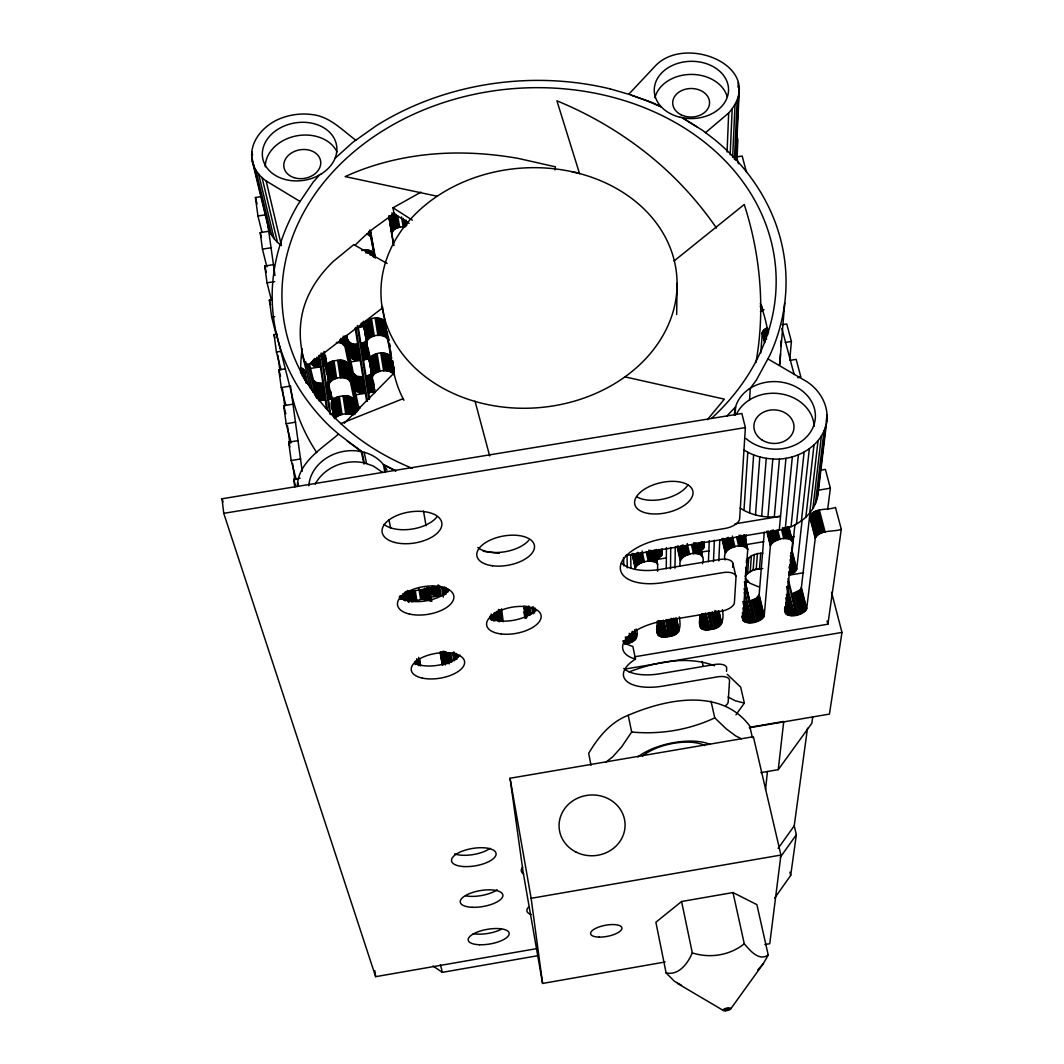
<?xml version="1.0" encoding="UTF-8"?>
<svg xmlns="http://www.w3.org/2000/svg" width="1064" height="1064" viewBox="0 0 1064 1064"><rect width="100%" height="100%" fill="white"/><g stroke="black" fill="none" stroke-linecap="round" stroke-linejoin="round"><path stroke-width="1.5" d="M657.592 622.187C654.812 634.689 658.204 638.839 669.229 636.432C680.215 635.168 681.026 627.268 679.324 616.894M657.619 571.222L657.619 564.638L654.4 550.66M655.544 559.504L661.715 555.328L662.207 548.811M666.277 568.814L666.423 547.681M670.506 568.868L670.732 547.455M676.677 314.505L677.076 283.37A148.255 120.099 -4.7 0 0 454.541 186.133A148.255 120.099 -4.7 0 0 455.445 394.372A148.255 120.099 -4.7 0 0 677.116 283.37M674.975 568.189L675.281 547.002M680.255 565.795C676.079 552.362 708.531 547.149 702.479 563.721M252.288 161.209C254.136 169.309 259.417 176.238 266.146 180.96L281.415 245.531C274.884 240.89 269.804 234.093 268.008 226.22L252.288 161.209C248.138 141.312 264.83 123.717 282.545 117.705C291.908 114.367 302.03 113.236 311.898 114.553C329.654 116.309 342.262 130.22 355.815 140.195M497.26 611.055L499.176 621.762L500.665 619.434L499.654 610.603M625.446 555.647L779.26 530.018C797.894 527.212 815.902 513.048 818.056 493.51L826.834 420.36C828.59 404.905 819.626 389.956 806.911 381.697L767.876 358.887M700.644 614.952C697.492 627.428 700.538 631.697 711.683 629.276C722.27 628.425 724.185 619.354 722.403 609.659M701.11 550.713L703.903 547.548L704.235 541.815M818.056 493.51L818.256 488.23M708.424 561.779L709.276 540.552M727.071 152.059L728.68 113.01C768.687 67.511 684.711 32.612 654.573 66.739L628.744 94.257L610.044 88.871M730.183 154.799L732.165 109.18M713.452 561.699L714.396 540.179M732.657 157.259L734.998 105.057M734.426 159.52L737.139 100.694M738.03 87.275L738.256 82.34M735.557 159.986L738.549 96.172M738.948 90.201L739.108 86.915M739.201 91.557L736.035 158.749L735.956 154.214L738.469 163.75M737.113 156.235L737.884 139.903L736.7 135.407M718.785 560.874L719.823 539.581M725.049 559.957C720.913 547.734 742.366 541.403 747.726 549.596L742.805 619.354C746.888 626.111 761.066 622.32 764.231 615.75L770.363 545.819C773.608 539.022 788.663 534.993 792.64 542.108L785.299 612.212C789.235 619.062 803.466 615.085 806.685 608.608L815.25 538.331C819.706 529.18 833.724 532.293 841.291 529.274L835.493 507.435C827.978 510.427 813.947 507.329 809.598 516.519L801.378 587.621L800.075 590.001L791.895 593.938L788.052 578.537M735.131 415.12L735.583 406.887L726.619 416.25M726.513 671.317L726.699 668.232A12.688 5.626 -12.7 0 0 714.556 664.521L660.212 673.712A40.139 18.221 -12.2 0 1 623.81 668.418M732.71 567.325L732.896 564.12A13.832 6.663 -13.3 0 0 719.703 559.491L660.491 569.373A43.824 21.692 -12.6 0 1 621.363 562.989M536.15 948.716L375.645 976.672L223.746 513.34L222.03 498.777L741.874 413.47L745.372 427.582L739.666 518.66A14.524 7.235 -13.7 0 1 725.076 528.436L663.617 538.663A43.97 21.533 -12.6 0 0 620.299 567.817A43.97 21.533 -12.6 0 0 663.391 582.567L722.789 572.632A13.872 6.61 -13.3 0 1 735.995 577.207L734.413 602.61A13.593 6.344 -13.1 0 1 720.767 611.348L663.205 621.017A41.203 18.926 -12.2 0 0 625.446 639.61A41.203 18.926 -12.2 0 0 635.514 659.108A40.259 18.075 -12.1 0 0 626.257 680.8A40.259 18.075 -12.1 0 0 662.885 686.107L717.362 676.877A12.715 5.573 -12.7 0 1 729.532 680.534L728.188 701.974A12.475 5.373 -12.6 0 1 725.648 705.605M749.561 399.891L750.306 388.267L756.411 380.021L769.924 355.11A257.475 208.464 -4.7 0 0 713.891 138.998L702.719 130.473L682.875 118.091M734.985 523.847L780.537 516.266C768.128 518.248 755.121 516.266 743.975 510.414L747.793 452.28L743.736 449.846M745.266 541.403L746.183 534.82M749.575 513.008L753.631 454.94L747.793 452.28M760.787 353.009L762.343 332.354L764.072 329.813L767.317 327.699L768.554 332.473M746.037 567.325L745.492 574.959L753.139 569.772L762.768 568.535M746.356 562.75L746.569 559.704L751.384 555.82L757.435 553.586L762.941 553.2M747.686 572.858L748.777 557.589M745.146 578.178L749.867 583.205L758.925 586.956M750.253 571.115L751.384 555.82M755.493 514.976L759.816 456.975L753.631 454.94M753.139 569.772L754.296 554.477M756.238 568.894L757.435 553.586M761.651 516.319L766.24 458.331L759.816 456.975M759.483 568.469L760.72 553.16M755.6 621.828L750.572 600.827L754.07 622.147L749.801 601.014L756.012 598.593L759.137 594.71L764.271 532.173M784.74 302.921L779.566 365.165A247.087 203.197 -4.7 0 0 780.577 353.9M767.955 516.984L772.823 459.01C796.617 460.739 823.815 445.71 826.834 420.36M297.268 486.554C298 461.989 322.326 448.356 338.512 434.085L361.228 451.256L363.968 464.077M774.286 516.971L779.433 458.996M789.767 359.645L791.403 341.438L786.761 323.961L782.146 324.72M779.26 530.018L785.964 458.265M785.285 528.662L792.334 456.855M791.057 526.68L798.412 454.793M765.575 789.448L767.423 771.52M790.858 553.453L792.148 551.032L794.914 524.658M796.457 524.073L804.105 452.08M801.418 520.908L809.332 448.795M788.783 571.86L789.541 574.866L794.555 572.286L796.71 569.107L802.11 520.136M805.847 517.237L814 444.978M760.88 772.637L778.25 769.658L783.729 721.472L751.038 727.044M809.691 513.114L818.043 440.696M812.869 508.592L821.395 436.014M555.009 169.921L555.381 166.809L518.155 158.39A323.576 228.707 31.8 0 0 445.297 153.282C410.85 154.799 376.563 162.22 345.148 176.584L437.477 196.295M815.356 503.764L824.001 431M817.086 498.71L825.85 424.669M826.236 421.411L827.021 414.894M665.16 961.989L542.587 983.442L523.089 871.961L510.042 778.25L753.379 736.714L780.936 855.057L769.751 943.702L764.843 944.553M827.646 509.457L830.372 488.19L825.385 469.397L820.597 470.195M657.166 563.255C650.849 559.119 638.453 561.18 635.221 568.376L632.176 554.198M774.698 898.056L790.685 875.419L796.351 834.721L794.236 825.824L807.483 728.268M812.736 716.843L811.845 723.267L778.25 769.658M634.49 656.821L827.912 624.196L841.291 529.274M624.103 640.9L624.834 643.906C632.721 643.374 640.036 638.347 636.272 629.063M831.569 592.316L841.97 632.428L829.428 714.09L749.256 727.763M328.098 375.605C323.669 369.447 326.435 361.255 334.016 360.922C338.365 360.031 345.494 358.914 347.635 364.088L357.504 410.957M356.773 412.14L350.335 381.67C346.132 374.728 330.239 376.949 328.882 385.155L332.513 401.155M333.724 412.726C327.898 402.086 332.753 396.579 343.047 396.047C353.647 393.507 355.576 404.054 355.855 412.699M384.889 322.232C380.965 315.011 365.005 317.405 363.755 325.637L369.607 358.874M393.613 372.174L387.722 339.469C383.732 332.3 367.825 334.708 366.495 342.901M391.924 233.255L389.145 216.896L391.964 234.12C392.19 227.55 400.889 226.738 405.876 226.566L404.746 220.022M374.927 392.603L369.301 360.576C370.711 352.423 386.565 350.016 390.621 357.132L393.547 373.358M393.254 373.89C388.134 368.131 373.663 370.086 372.094 378.146M744.414 581.795L754.07 622.147L745.359 582.487L746.755 580.212M681.598 901.501L692.305 952.879C687.889 963.213 679.045 975.635 666.117 972.948L655.876 922.235L681.598 901.501L733.003 892.563L756.89 904.639L768.235 955.06L763.34 963.585L757.741 970.089M752.434 737.738L749.668 725.887C720.953 687.464 666.051 699.021 628.226 715.274L631.657 732.019L621.682 746.808L612.638 756.916L605.562 762.436M780.231 857.398L796.351 834.721M778.103 848.46L794.236 825.824M735.956 714.848L744.361 703.078L740.65 687.078L727.257 674.31M730.662 1008.951L763.34 963.585M334.655 418.671C339.07 413.67 347.423 412.752 353.487 414.907L350.748 396.978M746.13 582.314L747.327 580.705L747.62 581.888L746.13 582.314L745.465 579.561M319.586 174.882L313.055 182.29L297.707 204.953A257.461 208.451 -4.7 0 0 330.226 426.784L338.512 434.085M707.387 419.655L724.371 399.146L624.608 376.802M344.284 423.273L394.252 372.839L393.294 367.027M364.553 324.214L358.342 327.499L369.567 398.867M369.793 358.834L363.436 359.871L369.7 356.586L369.195 353.368M375.02 391.725L368.609 392.762L374.94 389.504M335 158.363L352.796 142.323L376.55 125.552A257.116 208.158 -4.7 0 1 610.058 88.871M705.459 132.694L728.68 113.01M408.243 598.966L406.315 600.375L405.118 592.821M674.071 260.973L744.241 204.501C757.488 245.372 763.034 288.73 759.869 331.596A315.968 305.541 -51.5 0 1 755.972 362.478M382.575 307.842L306.272 366.761C298.479 345.215 297.853 320.889 306.645 299.516A319.745 163.577 5.8 0 1 333.431 261.292L353.793 244.627L387.083 263.446M365.657 342.98L360.896 343.752L366.335 341.251M369.221 375.858L366.029 376.377L371.509 373.89M409.108 223.32L393.986 213.651L393.028 207.799L421.012 192.132M393.986 213.651L373.584 228.388A235.184 194.1 -4.7 0 0 355.31 244.986M733.003 892.563L744.281 943.795C729.798 955.432 709.888 958.584 692.305 952.879M768.235 955.06C758.845 961.55 749.801 950.232 744.281 943.795M760.441 311.433L764.019 309.558M748.551 389.344L752.581 386.87A40.485 33.769 2.9 0 1 807.217 395.515A40.485 33.769 2.9 0 1 801.272 441.44A40.485 33.769 2.9 0 1 745.904 438.488M333.271 398.508L328.457 399.293L332.952 397.537M628.226 715.274C610.443 722.124 598.088 737.392 588.685 753.339L590.999 765.295M427.422 587.78L429.51 600.548L422.142 599.245L411.436 601.878L409.653 590.68M326.794 365.803L323.602 366.309L326.927 365.191L325.491 355.496M329.242 382.335L326.036 382.854L329.375 381.737M340.56 423.658L403.323 398.588M741.448 738.762L735.703 735.916L726.366 728.96L714.769 717.881C688.887 729.997 660.079 734.719 631.657 732.019M629.063 671.903C655.624 661.848 687.344 655.411 714.556 665.758M747.62 581.888L748.378 581.622M542.587 983.442L531.136 898.322L780.936 855.057M432.968 966.006L442.371 972.35L537.307 955.791M743.217 602.118L746.449 601.572L752.221 622.453L744.122 588.565M754.642 600.189L749.801 601.014L745.359 582.487L748.351 581.981L747.513 580.878M795.167 593.393L791.895 593.938L796.377 615.019L792.667 593.765L797.907 614.699M625.659 668.963L841.97 632.428M817.551 490.318L830.372 488.19M404.506 592.448L440.523 586.45M430.641 597.25L440.336 595.627L438.581 585.08M656.515 559.571L666.117 557.975M701.415 552.083L709.409 550.753M746.236 544.608L763.779 541.682M791.164 537.121L794.396 536.575M788.916 575.185L803.573 572.738M223.746 513.34L745.372 427.582M293.145 404.147L283.716 405.69L286.176 423.711L295.646 422.169M785.219 342.448L791.403 341.438M296.218 479.478L291.177 460.513L288.677 442.172L298.186 440.616M789.954 360.363L796.165 359.353L800.886 377.135L797.761 377.654M291.177 460.513L300.726 458.956M294.781 487.099L293.731 479.319L300.128 478.268M280.949 369.634L276.427 352.024L274.073 334.641L277.159 334.136M358.342 327.499L364.659 326.488M276.427 352.024L281.082 351.28M354.578 344.763L357.743 344.257C352.237 345.388 346.332 341.65 347.21 335.36M285.844 405.211L281.255 387.549L278.848 369.846L285.086 368.836M310.635 368.41L320.437 366.827L314.306 366.216L310.715 362.864M350.708 361.933L360.27 360.377L354.192 359.765L351 357.211L346.385 335.493M281.255 387.549L290.645 386.033M319.586 383.904L322.858 383.373L316.7 382.774L313.428 380.274L309.345 363.542M359.659 377.414L362.864 376.895L356.746 376.284L353.275 372.945L345.64 336.224M319 400.822L325.265 399.811L320.317 399.585L316.327 397.497M354.166 395.116L365.418 393.281L359.299 392.696L356.094 390.195L344.669 335.971M269.245 231.194L260.215 232.617L262.449 249.136L271.52 247.686M271.426 300.314L267.037 282.838L264.75 266.04L273.86 264.59M361.733 250.559C366.881 248.87 375.007 250.519 374.302 257.475M267.037 282.838L274.658 281.614M276.148 334.681L271.692 317.125L269.365 300.035L272.437 299.543M271.692 317.125L274.765 316.633M261.904 232.032L257.954 216.005L255.44 197.505L261.412 196.561M257.954 216.005L265.441 214.808M735.61 157.086L742.18 156.036L746.436 172.062M786.336 594.656L788.557 594.497L794.529 615.325L787.307 586.344M745.691 601.652L746.449 601.572L750.692 622.653L745.691 601.652L742.832 601.679M429.657 587.554C428.393 594.231 435.109 596.771 440.336 595.627M336.384 342.422L341.557 343.1L344.922 346.372L358.302 410.172M766.24 458.331L772.823 459.01M680.056 117.253L686.932 118.383A37.16 28.635 -0.7 0 0 726.433 80.212A37.16 28.635 -0.7 0 0 664.761 70.118A37.16 28.635 -0.7 0 0 680.029 117.253M386.964 470.182A40.804 34.381 -11.4 0 0 364.194 452.267L356.892 450.883A40.804 34.381 -11.4 0 0 308.853 485.849M744.361 703.078L735.237 700.764L728.069 697.013M315.237 484.16A40.472 34.194 -11.5 0 1 364.181 462.88L373.264 465.979L382.668 472.496M631.457 95.215L644.851 99.963M681.585 985.317L674.416 981.261L666.117 972.948M366.628 233.615L370.711 236.634L374.488 257.076M628.744 94.257L652.392 102.636L661.356 106.919M395.795 471.006L383.452 464.622L384.875 472.456M645.422 100.162L660.731 106.653M307.682 383.931L304.277 370.259L301.099 367.825L302.229 375.858M384.117 464.941L395.835 470.674M682.037 117.639L696.614 126.656M677.422 983.402L723.414 1010.521M266.146 180.96L300.061 201.482M740.105 508.047L743.975 510.414M393.028 207.799L412.367 220.142M347.343 441.148L362.079 451.801L364.181 462.867M359.911 408.443L358.408 406.222L343.965 337.128M394.106 368.038L393.627 367.279L394.172 370.551M222.03 498.777L223.054 501.942M579.587 173.738L556.911 100.801C595.84 116.84 632.122 139.264 663.444 167.447A322.751 300.567 42.2 0 1 716.498 228.082M293.731 479.319L295.433 485.703M781.867 328.404L794.183 374.555M475.036 401.181L489.666 455.911M705.459 613.143L709.834 629.595L706.137 613.409M288.677 442.172L289.94 446.96M297.627 482.364L298.465 485.517M286.176 423.711L291.15 442.651M819.386 510.122L825.105 531.973M817.937 510.414L823.642 532.279M283.716 405.69L285.804 413.643M816.5 510.826L822.206 532.692M761.505 305.408L762.728 310.09M815.13 511.345L820.823 533.197M760.308 306.033L761.518 310.715M766.107 328.324L767.756 334.681M813.854 511.944L819.533 533.809M765.016 329.042L766.665 335.399M812.697 512.635L818.376 534.487M764.072 329.813L766.546 339.35M811.686 513.367L817.365 535.219M763.3 330.638L765.362 338.591M810.861 514.138L816.527 535.977M762.715 331.489L765.189 341.025M810.223 514.936L815.875 536.775M762.343 332.354L764.803 341.89M809.797 515.734L815.45 537.559M762.17 333.192L764.63 342.728M809.598 516.519L815.25 538.331M278.848 369.846L280.497 376.204M827.087 620.977L827.912 624.196M663.165 620.246L667.367 636.738L663.83 620.525M274.073 334.641L274.884 337.807M788.783 526.64L792.64 542.108M788.703 527.598L791.855 540.1M788.012 527.079L791.164 539.581M787.121 526.653L790.286 539.169M786.469 527.917L789.222 538.863M792.148 551.032L796.71 569.107M801.378 587.621L806.685 608.608M791.949 551.83L796.51 569.892M801.179 588.405L806.472 609.379M785.259 527.717L788.025 538.677M791.51 552.642L796.072 570.703M800.74 589.203L806.02 610.164M269.365 300.035L270.589 304.863M276.015 332.128L291.443 393.015L302.203 471.246M791.244 554.956L795.42 571.501M800.075 590.001L805.355 610.962M783.955 527.651L786.708 538.61M790.392 555.741L794.555 572.286M799.21 590.773L804.477 611.734M782.559 527.717L785.312 538.663M790.1 559.504L793.505 573.031M798.146 591.518L803.413 612.465M781.508 529.46L783.862 538.85M790.033 564.705L792.308 573.722M796.936 592.209L802.203 613.143M789.089 566.819L790.964 574.334M795.606 592.821L800.86 613.755M794.17 593.34L799.41 614.274M777.718 530.098L780.072 539.488M776.268 530.391L778.609 539.781M787.932 581.21L796.377 615.019M774.831 530.803L777.186 540.193M773.076 529.752L775.802 540.712M786.642 586.796L793.013 615.524L787.799 594.577M771.799 530.351L774.526 541.31M770.655 531.029L773.382 541.988M786.748 596.266L791.549 615.604M262.449 249.136L266.865 266.851M440.443 964.609L442.371 972.35M264.75 266.04L266.346 272.437M769.671 531.761L772.384 542.72M785.764 597.822L790.166 615.551M768.461 530.976L771.573 543.478M785.711 602.49L788.903 615.391M767.849 531.761L770.948 544.276M767.064 530.989L770.549 545.061M785.804 607.025L787.799 615.098M766.891 531.761L770.363 545.819M784.873 606.626L786.868 614.699M784.647 608.196L786.136 614.194M784.554 609.207L785.618 613.596M260.215 232.617L261.398 237.405M255.44 197.505L257.023 203.929M744.76 535.338L745.837 539.794M759.137 594.71L764.231 615.75M744.228 534.66L747.659 548.878M758.951 595.494L764.045 616.522M744.308 535.524L747.726 549.596M743.829 535.072L746.861 547.601M758.539 596.279L763.62 617.306M743.497 536.123L746.143 547.096M757.901 597.077L762.968 618.091M742.592 535.711L745.239 546.683M251.663 156.554L269.631 230.955M757.049 597.848L762.117 618.862M741.515 535.405L744.162 546.377M756.012 598.593L761.079 619.594M740.305 535.219L742.951 546.191M754.815 599.271L759.869 620.272M738.975 535.152L741.621 546.125M753.485 599.883L758.539 620.884M737.951 536.775L740.212 546.191M752.062 600.415L757.103 621.403M736.501 536.961L738.762 546.377M258.605 174.044L274.14 238.762M251.782 151.82L252.554 155.051M255.799 170.027L271.413 234.838M732.325 536.017L734.958 547.016M731.247 537.892L733.495 547.308M744.241 592.302L746.449 601.572M729.824 538.304L732.059 547.721M744.228 601.732L749.229 622.733M728.082 537.254L730.702 548.239M262.077 177.715L277.478 242.353M305.701 361.587L312.949 392.004M302.056 353.301L310.435 388.254M743.217 603.288L747.832 622.679M726.818 537.852L729.439 548.838M732.79 563.082L735.902 576.169M743.098 607.97L746.556 622.52M725.688 538.517L728.295 549.503M743.124 612.532L745.425 622.227M742.34 612.824L744.481 621.828M724.717 539.249L727.324 550.234M742.3 615.325L743.723 621.336M743.177 620.751L742.113 616.229L742.871 620.086M723.56 538.451L726.526 550.992M722.961 539.235L725.927 551.777M722.217 538.464L725.555 552.562M722.07 539.222L725.395 553.32M307.829 363.688L315.795 396.739L313.109 379.449M789.927 872.187L790.685 875.419M703.025 542.294L704.049 546.763M718.905 610.856L721.698 622.906M702.533 541.603L703.903 547.548M718.745 611.627L721.538 623.677M702.147 542.414L703.53 548.359M718.001 610.909L721.139 624.462M701.203 541.749L702.918 549.17M717.389 611.694L720.514 625.246M700.391 542.534L702.107 549.968M716.205 610.962L719.676 626.004M744.813 581.755L754.07 622.147L745.119 582.527M699.447 542.999L702.706 557.11M699.407 543.159L702.307 555.727M714.915 610.537L718.652 626.736M698.875 542.56L701.774 555.129M698.503 543.624L701.03 554.623M714.104 612.837L717.469 627.414M697.572 543.212L700.112 554.211M696.481 542.906L699.008 553.905M712.414 611.827L716.139 628.026M695.244 542.72L697.784 553.732M710.991 612.345L714.715 628.545M693.914 542.653L696.441 553.666M709.502 612.771L713.213 628.957M692.864 544.289L695.018 553.732M707.986 613.103L711.683 629.276L709.103 612.492M691.401 544.475L693.568 553.918M704.607 613.596L708.305 629.795L705.206 613.529M687.238 543.531L689.751 554.543M703.131 613.675L706.829 629.875M686.147 545.406L688.288 554.849M701.735 613.622L705.419 629.822M700.817 615.072L704.129 629.662M684.724 545.819L686.865 555.262M699.673 614.779L702.985 629.383M683.008 544.755L685.509 555.78M699.62 618.437L702.001 628.984M699.527 620.95L701.229 628.492M699.646 623.384L700.671 627.906M681.758 545.353L684.258 556.366M680.641 546.032L683.141 557.044M679.683 546.75L682.17 557.762M678.566 545.952L681.399 558.534M677.994 546.736L680.827 559.305M677.289 545.938L680.481 560.09M677.169 546.71L680.348 560.848M702.08 661.489L703.091 665.958M711.018 701.216L714.769 717.881M324.028 351.399L327.233 365.723M661.196 549.263L662.194 553.732M676.411 617.998L679.085 630.087M661.077 550.048L662.074 554.53M676.278 618.756L678.952 630.846M660.398 549.37L661.715 555.328M675.573 618.038L678.579 631.617M659.813 550.181L661.13 556.139M674.988 618.822L677.981 632.402M658.696 549.49L660.345 556.924M673.845 618.078L677.169 633.16M657.725 550.234L659.361 557.682M672.834 618.809L676.159 633.891M656.249 549.436L658.217 558.374M671.411 618.33L674.988 634.57M654.972 550.048L656.927 558.986M670.107 618.942L673.672 635.168M654.506 550.487L657.619 564.638M653.841 550.061L656.608 562.67M668.697 619.461L672.249 635.687M653.416 551.125L655.836 562.164M652.471 550.726L654.892 561.752M667.208 619.886L670.759 636.112M651.368 550.421L653.775 561.46M665.678 620.206L669.229 636.432L666.796 619.607M650.117 550.234L652.525 561.273M648.761 550.168L651.181 561.22M647.683 551.817L649.745 561.287M662.3 620.711L665.838 636.937L662.899 620.644M646.234 552.003L648.295 561.46M660.824 620.778L664.348 637.017M659.401 620.738L662.938 636.977M658.097 620.565L661.622 636.817M642.071 551.059L644.465 562.098M657.193 621.442L660.465 636.538M657.18 625.579L659.467 636.139M640.954 552.934L643.002 562.404M657.033 628.106L658.656 635.647M657.1 630.54L658.071 635.075M656.94 630.673L657.712 634.41M639.544 553.346L641.592 562.816M637.855 552.283L640.235 563.322M636.618 552.881L638.999 563.92M635.514 553.546L637.895 564.585M634.583 554.264L636.95 565.317M633.492 553.453L636.192 566.075M632.947 554.238L635.647 566.846M632.282 553.44L635.314 567.617M634.809 629.688L636.405 637.269M634.703 630.447L636.299 638.014M634.357 631.231L635.953 638.799M633.785 632.003L635.381 639.57M632.681 631.258L634.583 640.328M631.697 631.989L633.599 641.06M364.181 452.253L366.535 463.492M630.846 634.171L632.442 641.725M635.514 659.108L632.854 646.433A41.084 19.085 -12.3 0 1 622.719 640.98M629.236 633.266L631.138 642.337M628.359 636.339L629.715 642.856M626.869 636.764L628.226 643.268M625.339 637.083L626.696 643.587L625.871 637.456M624.156 640.648L624.834 643.906M449.952 652.937L451.801 662.047M389.012 519.95L390.634 527.957M406.395 591.983L408.031 600.083M418.671 657.379L420.28 665.372M384.742 468.133L385.381 471.325M363.755 325.637L366.575 340.121M368.144 348.167L369.7 356.227M370.232 362.066L370.857 365.271M369.301 360.576L371.841 373.531M373.411 381.63L374.049 384.875M363.516 321.235L364.46 326.089M708.558 612.984L711.683 629.276M535.165 608.036L535.737 611.095M533.41 606.932L534.554 613.037M532.652 607.105L533.503 611.694M531.907 607.305L533.131 613.835M530.058 607.611L531.282 614.141M529.008 606.148L530.444 613.768M528.236 606.227L529.952 615.391M526.733 606.307L528.449 615.457M525.297 606.254L527.292 616.947M523.953 606.081L526.228 618.304M523.887 611.906L525.018 618.011M429.444 588.259L431.811 601.213M429.005 587.727L431.346 600.548M428.739 588.259L431.12 601.253M440.031 652.139L442.385 664.96M666.264 620.086L669.229 636.432M499.029 609.486L500.692 618.676M499.003 610.244L500.665 619.434M498.471 609.499L500.399 620.219M498.245 611.813L499.894 621.004M496.343 611.787L497.992 620.964M495.239 612.465L496.609 620.113M370.219 230.555L374.861 256.504M370.019 230.768L374.634 256.557M388.333 337.035L388.905 340.254M389.491 343.486L390.062 346.704M387.19 332.101L388.666 340.281M389.251 343.552L389.836 346.824M390.422 350.096L391.007 353.368M392.483 361.547L393.068 364.819M382.335 306.498L384.969 321.115M385.554 324.374L386.126 327.619M386.711 330.864L387.296 334.123M387.881 337.368L388.466 340.613M389.052 343.858L390.515 351.984M391.1 355.23L391.685 358.488M392.27 361.733L394.305 373.105M386.631 331.902L389.251 346.425M389.823 349.644L391.273 357.717M391.858 360.935L393.893 372.227M493.989 613.063L495.358 620.711M492.898 615.112L493.989 621.23M491.156 614.008L492.246 620.126M490.664 615.71L491.488 620.299M489.985 616.216L490.557 619.474M370.432 230.356L375.393 258.1M510.042 778.25L531.136 898.322M423.472 511.026L426.052 525.669M406.036 220.155L406.9 225.063M403.123 218.386L404.533 226.579M401.487 216.896L403.176 226.725M397.683 215.819L399.665 227.284M625.858 638.679L626.696 643.587M396.074 214.463L398.322 227.563M394.518 213.239L397.045 227.975M393.334 213.771L395.848 228.507M391.978 212.76L394.771 229.132M391.326 215.127L393.84 229.851M390.568 215.925L393.068 230.649M389.983 216.763L392.483 231.5M389.318 216.005L392.097 232.364M447.705 588.831L448.223 591.837M446.228 587.927L446.986 592.448M457.414 654.32L457.919 657.366M444.619 586.942L445.883 594.47M455.778 653.309L456.802 659.414M443.183 587.368L444.446 594.896L443.675 595.069L442.424 587.528M454.049 652.205L455.326 659.826M441.613 587.328L443.262 597.143M452.559 652.737L453.929 660.917M439.499 585.998L441.148 595.813M450.697 653.043L452.054 661.223M388.812 215.925L393.853 245.585M388.972 217.335L393.574 245.132M437.809 585.16L439.565 595.707M449.114 653.03L450.644 662.194M436.559 586.73L438.062 595.787M447.585 653.11L449.367 663.803M435.096 586.676L436.599 595.734M445.856 651.54L447.891 663.763M433.74 586.503L435.229 595.561M444.473 651.394L446.494 663.617M432.489 586.211L433.992 595.255M443.223 651.115L445.497 664.867M431.652 587.301L432.902 594.856M442.371 652.259L444.393 664.495M430.987 588.312L431.984 594.35M441.454 651.78L443.462 664.016M430.282 587.714L431.279 593.752M440.988 652.737L443.01 664.973M430.042 588.538L430.787 593.074M440.496 652.086L442.518 664.335M429.789 587.807L430.534 592.355M440.496 652.91L442.518 665.173M369.634 230.077L370.977 237.458M373.464 253.405L374.222 257.262M384.636 321.421L387.722 339.469M390.368 356.334L393.507 374.674M428.313 587.421L430.654 600.881M369.447 230.941L370.245 235.849M372.998 252.62L373.504 255.653M384.171 320.676L387.003 337.926M389.903 355.589L392.789 373.145M428.1 588.365L430.202 601.133M369.048 231.859L369.594 235.144M372.347 251.915L373.092 256.464M383.506 319.985L386.338 337.248M389.238 354.924L392.111 372.493M371.509 251.303L372.254 255.852M382.654 319.4L385.487 336.663M388.387 354.352L391.259 371.921M426.531 587.288L428.632 600.069M370.511 250.798L371.256 255.347M381.644 318.907L384.476 336.184M387.363 353.873L390.235 371.442M425.746 588.485L427.568 599.67M369.381 250.412L370.112 254.961M380.5 318.548L383.319 335.812M386.205 353.514L389.078 371.097M424.536 588.206L426.358 599.391M368.144 250.146L368.636 253.179M379.25 318.296L382.056 335.572M384.942 353.275L387.815 370.857M423.472 589.629L425.028 599.218M366.827 250.027L367.319 253.059M377.906 318.189L380.726 335.466M383.599 353.168L386.458 370.764M422.049 589.576L423.618 599.178M365.471 250.04L365.963 253.072M376.536 318.203L379.343 335.493M382.215 353.195L385.062 370.791M420.586 589.642L422.142 599.245M375.14 318.362L377.946 335.652M380.806 353.354L383.665 370.95M418.844 588.232L420.666 599.431M371.536 318.947L374.315 336.237M377.175 353.94L380.008 371.549M415.253 590.48L416.795 600.083M370.179 319.227L372.945 336.517M375.792 354.232L378.624 371.828M413.803 590.773L415.332 600.375M368.862 319.639L371.642 336.929M374.475 354.644L377.294 372.24M412.393 591.185L413.936 600.788M367.652 320.171L370.418 337.448M373.251 355.163L376.071 372.759M411.09 591.69L412.619 601.293M366.561 320.783L369.314 338.073M372.147 355.788L374.954 373.384M419.482 658.762L420.679 665.692M365.617 321.501L368.37 338.778M371.19 356.493L373.996 374.076M408.629 591.345L410.159 600.934M419.256 659.534L420.24 665.665M418.564 658.762L419.535 664.894M364.832 322.272L367.585 339.549M370.405 357.251L373.198 374.847M407.525 590.453L409.308 601.652M417.873 659.52L418.857 665.638M364.247 323.097L367 340.374M369.807 358.063L372.613 375.645M406.887 591.198L408.656 602.397M363.875 323.935L366.614 341.212M369.421 358.901L372.214 376.483M406.448 591.97L407.978 601.559M363.25 321.833L368.889 357.384M369.261 359.752L374.116 390.288M406.169 592.143L407.525 600.721M416.742 658.709L417.713 664.827M406.036 591.877L407.299 599.857M362.279 322.565L362.771 325.73M365.351 341.983L367.905 358.103M370.525 374.608L373.118 391.007M415.904 660.904L416.396 663.963M361.148 323.203L361.64 326.382M364.221 342.621L366.761 358.741M369.381 375.246L371.974 391.645M403.894 593.433L405.091 600.987M414.667 661.502L415.146 664.561M362.957 343.153L365.497 359.286M368.104 375.792L370.698 392.177M402.551 593.951L403.509 599.99M361.6 343.579L364.141 359.699M366.748 376.204L369.328 392.603M401.354 595.88L401.82 598.899M400.596 596.053L401.062 599.072M357.304 325.531L368.902 399.293M399.811 595.986L400.33 599.258M355.842 327.446L367.399 401.221M355.203 328.005L366.614 400.915M357.012 344.324L359.539 360.443M362.119 376.962L364.686 393.348M355.589 344.35L358.103 360.483M360.683 376.988L363.236 393.387M354.192 344.231L356.706 360.377M359.273 376.882L361.827 393.294M352.889 343.991L355.389 360.124M357.956 376.656L360.51 393.055M351.679 343.619L354.192 359.765M356.746 376.284L359.299 392.696M350.628 343.127L353.115 359.273M355.682 375.805L358.222 392.217M349.724 342.515L352.224 358.674M354.778 375.206L357.318 391.632M349.019 341.823L351.506 357.983M354.059 374.528L356.6 390.954M348.513 341.052L351 357.211M353.554 373.77L356.094 390.195M348.221 340.214L350.708 356.387M353.275 372.945L355.802 389.384M358.408 406.222L358.874 409.254M343.207 336.144L344.922 346.372M347.356 363.289L350.335 381.67M352.822 398.92L355.057 413.577M343.193 338.552L344.151 344.842M346.864 362.558L349.564 380.154M352.33 398.189L354.817 414.481M342.502 337.873L343.473 344.164M346.172 361.893L348.872 379.502M351.625 397.537L354.126 413.843M341.877 338.857L342.595 343.579M345.308 361.308L347.995 378.93M340.839 338.379L341.557 343.1M344.271 360.842L346.957 378.465M349.71 396.513L352.45 414.455M339.921 339.589L340.4 342.741M343.1 360.483L345.773 378.106M348.527 396.167L351.253 414.109M341.81 360.244L344.497 377.88M347.236 395.941L349.963 413.896M340.453 360.151L343.127 377.787M345.867 395.848L348.593 413.803M339.057 360.177L341.73 377.813M344.457 395.888L347.183 413.843M337.66 360.337L340.32 377.973M343.047 396.047L345.76 414.002M334.016 360.922L336.663 378.571M339.363 396.646L342.063 414.601M332.633 361.215L335.28 378.864M337.98 396.939L340.666 414.894M331.316 361.627L333.95 379.263M336.65 397.351L339.336 415.306M330.106 362.146L332.726 379.782M335.426 397.87L338.099 415.825M329.002 362.757L331.622 380.407M334.309 398.481L336.982 416.436M328.058 363.462L330.678 381.098M333.365 399.173L336.025 417.128M327.3 364.234L329.907 381.856M332.58 399.931L335.24 417.886M330.838 391.592L331.808 398.162M326.728 365.032L329.335 382.668M332.008 400.729L334.415 417.048M326.355 365.87L328.962 383.492M331.636 401.554L334.043 417.859M326.209 366.721L328.882 385.155M331.476 402.378L333.657 417.061M323.762 352.796L325.664 365.723M328.111 382.269L330.545 398.694M322.405 353.221L324.32 366.149M326.754 382.694L329.175 399.12M321.7 353.381L330.705 414.588M320.956 353.261L329.893 414.056M319.453 355.177L327.406 409.414M318.788 355.509L326.608 408.988M318.282 357.198L319.705 366.894M322.126 383.439L324.52 399.878M316.846 357.225L318.256 366.92M320.663 383.479L323.07 399.918M315.675 358.728L316.846 366.814M319.267 383.373L321.647 399.811M314.346 358.488L315.529 366.575M317.923 383.146L320.317 399.585M313.361 359.738L314.306 366.216M316.7 382.774L319.08 399.226M312.51 360.869L313.215 365.723M315.609 382.295L317.99 398.747M311.832 361.893L312.297 365.125M314.691 381.71L317.059 398.175M313.947 381.032L316.114 395.994M304.583 371.057L306.179 382.269M304.277 370.259L306.1 383.093M303.759 369.527L305.355 380.766M303.054 368.862L304.637 380.101M302.149 368.29L303.519 377.933M274.964 275.549L267.383 221.658M374.821 970.661L375.645 976.672M290.565 386.671L291.443 393.015A247.087 203.197 -4.7 0 0 316.779 452.612M277.864 355.283L279.872 370.033M282.332 388.067L284.78 406.102M287.466 425.773L289.913 443.808M292.587 463.478L294.821 479.877M453.224 652.378L454.235 660.066M449.846 652.95L451.03 662.141M500.532 609.712L501.995 621.163M501.57 608.821L503.219 621.735M523.953 606.733L525.19 618.064M453.942 652.219L454.674 659.959M623.571 557.576L623.797 565.862M626.989 554.743L627.294 567.857M630.659 554.623L630.939 567.91M412.273 468.32A247.407 200.285 -4.7 0 1 321.607 185.176A247.407 200.285 -4.7 0 1 679.976 125.273A247.407 200.285 -4.7 0 1 711.616 418.285M760.361 303.572A235.197 194.1 -4.7 0 1 767.57 330.199M572.432 172.142A234.958 193.901 -4.7 0 1 578.962 172.913M780.803 341.052A247.087 203.197 -4.7 0 1 780.83 345.853M300.647 373.132A235.184 194.1 -4.7 0 1 302.163 348.832M734.466 415.279A40.485 33.769 2.9 0 1 748.537 389.371M736.434 414.415A40.153 33.596 2.9 0 1 747.819 400.968L751.809 398.508A40.153 33.596 2.9 0 1 792.427 397.298A40.153 33.596 2.9 0 1 814.106 426.425M265.282 166.795A37.213 28.941 -9.7 0 1 295.712 136.032A37.213 28.941 -9.7 0 1 336.995 151.873M499.255 553.2A246.782 202.945 -4.7 0 1 483.229 551.272M654.932 97.742A36.881 28.515 -0.7 0 1 690.908 74.414A36.881 28.515 -0.7 0 1 727.271 97.024M403.934 400.25A142.31 117.093 -4.7 0 1 392.363 361.893M394.052 371.057A141.459 116.654 -4.7 0 1 393.76 366.189M393.068 365.577A141.978 116.934 -4.7 0 1 392.776 360.683M637.921 756.943A44.595 18.381 -11.9 0 1 709.954 744.374M744.893 576.356A19.019 16.519 3.9 0 1 761.066 568.854M688.036 484.745A29.686 15.401 -13 0 1 664.348 498.843A29.686 15.401 -13 0 1 636.711 496.755M436.905 516.891A30.085 15.84 -8.9 0 1 411.356 529.18A30.085 15.84 -8.9 0 1 384.011 524.419M528.928 540.153A29.127 14.923 -10.4 0 1 503.671 551.95A29.127 14.923 -10.4 0 1 477.803 547.508M449.088 589.815A28.409 14.125 -9.1 0 1 424.882 601.054A28.409 14.125 -9.1 0 1 399.146 597.064M459.994 655.091A26.906 12.675 -9.2 0 1 415.253 663.524M535.817 609.739A27.558 13.353 -10.3 0 1 489.972 618.384M490.118 848.354A22.517 8.884 -9.6 0 1 454.554 853.873M497.141 889.81A21.573 8.14 -9.7 0 1 465.54 895.795M501.37 929.231A20.695 7.501 -9.7 0 1 473.267 933.673M531.056 914.495A21.12 7.727 -10.3 0 1 528.303 907.353M523.674 873.97A22.038 8.406 -10.3 0 1 522.717 867.107M642.483 756.185A36.907 15.255 -11.9 0 1 704.687 745.571M321.328 173.911L317.325 176.132A37.493 29.061 -9.6 0 1 262.329 154.506A37.493 29.061 -9.6 0 1 316.38 124.395A37.493 29.061 -9.6 0 1 321.341 173.898M293.957 177.622A18.607 14.47 -9.7 0 0 320.743 162.034A18.607 14.47 -9.7 0 0 292.135 152.578A18.607 14.47 -9.7 0 0 293.957 177.622M762.25 440.137A20.083 16.798 2.9 0 0 793.917 428.632A20.083 16.798 2.9 0 0 765.668 411.236A20.083 16.798 2.9 0 0 762.25 440.137M681.08 114.779A18.434 14.258 -0.7 0 0 709.542 103.434A18.434 14.258 -0.7 0 0 682.769 90.108A18.434 14.258 -0.7 0 0 681.08 114.779M463.891 866.562A22.57 8.805 -9.6 0 0 496.05 853.408A22.57 8.805 -9.6 0 0 461.417 851.519A22.57 8.805 -9.6 0 0 463.891 866.562M394.89 542.467A30.191 15.721 -8.9 0 0 441.799 525.443A30.191 15.721 -8.9 0 0 399.253 514.59A30.191 15.721 -8.9 0 0 394.89 542.467M648.827 513.54A29.779 15.295 -12.9 0 0 693.023 493.004A29.779 15.295 -12.9 0 0 649.545 486.434A29.779 15.295 -12.9 0 0 648.827 513.54M479.505 944.739A20.735 7.421 -9.7 0 0 509.137 933.155A20.735 7.421 -9.7 0 0 477.417 932.037A20.735 7.421 -9.7 0 0 479.505 944.739M472.03 907.286A21.613 8.073 -9.7 0 0 502.86 894.97A21.613 8.073 -9.7 0 0 469.769 893.494A21.613 8.073 -9.7 0 0 472.03 907.286M422.448 678.127A26.999 12.582 -9.3 0 0 464.516 663.604A26.999 12.582 -9.3 0 0 426.77 655.663A26.999 12.582 -9.3 0 0 422.448 678.127M501.317 633.984A27.637 13.247 -10.3 0 0 541.124 615.896A27.637 13.247 -10.3 0 0 499.136 611.082A27.637 13.247 -10.3 0 0 501.317 633.984M409.441 614.048A28.502 14.018 -9.1 0 0 453.783 598.367A28.502 14.018 -9.1 0 0 413.79 589.11A28.502 14.018 -9.1 0 0 409.441 614.048M492.446 565.769A29.233 14.803 -10.4 0 0 534.487 546.045A29.233 14.803 -10.4 0 0 489.999 540.179A29.233 14.803 -10.4 0 0 492.446 565.769M725.116 1010.8A3.897 1.224 -11.6 0 0 730.742 1008.619A3.897 1.224 -11.6 0 0 724.89 1008.685A3.897 1.224 -11.6 0 0 725.116 1010.8M725.834 1010.202A2.274 0.718 -11.6 0 0 729.159 1008.951A2.274 0.718 -11.6 0 0 725.781 1008.965A2.274 0.718 -11.6 0 0 725.834 1010.202M599.178 937.105A15.933 5.626 -10.8 0 0 621.908 927.901A15.933 5.626 -10.8 0 0 597.636 927.489A15.933 5.626 -10.8 0 0 599.178 937.105M575.917 852.025A33.024 30.391 -3.5 0 0 625.087 824.706A33.024 30.391 -3.5 0 0 575.238 799.37A33.024 30.391 -3.5 0 0 575.917 852.025"/></g></svg>
